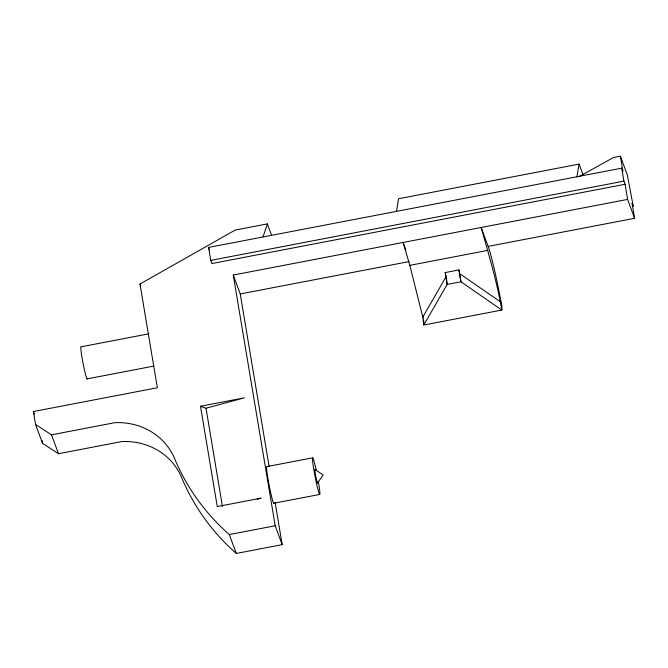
<?xml version="1.0" encoding="UTF-8"?>
<svg xmlns="http://www.w3.org/2000/svg" width="668" height="668" viewBox="0 0 668 668"><rect width="100%" height="100%" fill="white"/><g stroke="black" fill="none" stroke-linecap="round" stroke-linejoin="round"><path stroke-width="1" d="M396.541 211.255L398.571 198.73L579.106 164.103L582.947 174.49M576.851 176.962L579.106 164.103M263.067 236.856L267.342 223.897L235.211 230.068L139.996 284.017L157.356 387.757L33.4 411.538L35.571 424.506L42.552 443.385L58.5 453.714L121.801 441.573A64.245 59.978 -20.3 0 1 181.638 477.578A234.192 218.636 -20.3 0 0 236.28 553.446L282.188 544.645L275.141 502.52M423.479 319.246A55.461 3.499 79.1 0 1 423.804 321.016L423.788 325.024L422.802 317.091L446.174 276.51L447.159 284.434L423.788 325.024L501.835 310.052L501.843 306.036A55.461 3.499 79.1 0 0 488.149 246.392L481.135 227.487L233.257 275.049L275.199 525.758L282.188 544.645M317.592 483.064L323.103 474.948L314.945 469.387M579.373 176.452L613.491 157.506L620.38 156.187L627.369 175.074L633.231 206.32L632.07 203.172L634.6 218.302L488.149 246.392M200.483 406.253L206.02 408.215L244.329 397.844L200.483 406.253L217.267 506.561L261.104 498.144L257.18 499.213M634.6 218.302L627.611 199.406L625.081 184.276L211.906 263.534L210.737 260.386L208.575 247.419L621.749 168.161L622.91 171.309L620.38 156.187M210.737 260.386L623.92 181.128L625.081 184.276M627.611 199.406L481.135 227.487C488.859 254.75 497.025 282.138 501.835 310.052L460.937 281.787L447.159 284.434L445.18 272.594L458.949 269.939L460.937 281.787L458.949 269.939M405.902 250.066L403.096 242.501L409.826 265.371L487.865 250.358M148.906 333.808L81.053 346.826A16.391 1.027 79.1 0 0 83.116 363.559A16.391 1.027 79.1 0 0 87.241 378.723M86.999 378.906L153.84 366.081M35.571 424.506L51.511 434.826L114.812 422.685A64.245 59.978 -20.3 0 1 174.649 458.691A234.192 218.636 -20.3 0 0 229.291 534.559L236.28 553.446M312.799 457.805L266.891 466.615A18.737 1.177 79.1 0 0 269.246 485.745A18.737 1.177 79.1 0 0 273.955 503.071M273.688 503.28L319.596 494.47M229.291 534.559L275.199 525.758M233.257 275.049L240.246 293.945L409.092 261.597M459.951 273.863L500.85 302.12M267.342 223.897L271.542 235.236M208.575 247.419L209.443 249.782M139.996 284.017L140.697 285.904M51.511 434.826L58.5 453.714M33.4 411.538L34.452 414.369M445.18 272.594L445.932 275.533M422.802 317.091L409.826 265.371M621.749 168.161L623.92 181.128M240.246 293.945L269.129 466.556M206.02 408.215L222.461 506.478M42.059 440.396L42.552 443.385M422.819 315.68A55.461 3.499 79.1 0 1 423.153 317.467M318.527 482.438A18.737 1.177 79.1 0 1 318.285 490.83A18.737 1.177 79.1 0 1 312.649 461.254A18.737 1.177 79.1 0 1 316.189 470.147M317.517 481.553A7.022 0.443 79.1 0 1 316.006 477.461A7.022 0.443 79.1 0 1 315.137 469.779"/></g></svg>
